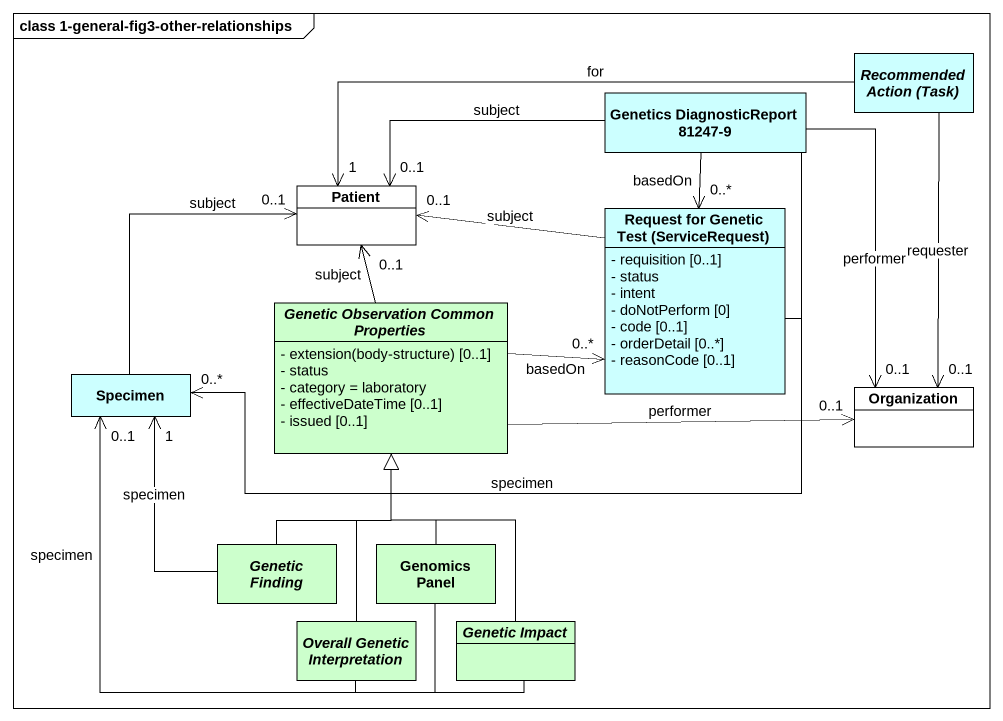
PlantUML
@startuml
mainframe class 1-general-fig3-other-relationships
hide circle
hide empty members
skinparam classAttributeIconSize 0
abstract class "Recommended Action (Task)" as Recommended_Action_Task #CCFFFF
class "Genetics DiagnosticReport 81247-9" as Genetics_DiagnosticReport #CCFFFF
class Patient #FFFFFF
class "Request for Genetic Test (ServiceRequest)" as Request_for_Genetic_Test #CCFFFF {
  - requisition [0..1]
  - status
  - intent
  - doNotPerform [0]
  - code [0..1]
  - orderDetail [0..*]
  - reasonCode [0..1]
}
abstract class "Genetic Observation Common Properties" as Genetic_Observation_Common #CCFFCC {
  {field} - extension(body-structure) [0..1]
  - status
  - category = laboratory
  - effectiveDateTime [0..1]
  - issued [0..1]
}
class Specimen #CCFFFF
class Organization #FFFFFF
abstract class "Genetic Finding" as Genetic_Finding #CCFFCC
class "Genomics Panel" as Genomics_Panel #CCFFCC
abstract class "Overall Genetic Interpretation" as Overall_Genetic #CCFFCC
abstract class "Genetic Impact" as Genetic_Impact #CCFFCC
Recommended_Action_Task -left-> "1" Patient : for
Recommended_Action_Task --> "0..1" Organization : requester
Genetics_DiagnosticReport -left-> "0..1" Patient : subject
Genetics_DiagnosticReport --> "0..*" Request_for_Genetic_Test : basedOn
Genetics_DiagnosticReport -left-> Specimen
Genetics_DiagnosticReport --> "0..1" Organization : performer
Request_for_Genetic_Test -left-> "0..1" Patient : subject
Request_for_Genetic_Test -left-> "0..*" Specimen : specimen
Genetic_Observation_Common -up-> "0..1" Patient : subject
Genetic_Observation_Common -right-> "0..*" Request_for_Genetic_Test : basedOn
Genetic_Observation_Common -right-> "0..1" Organization : performer
Specimen -up-> "0..1" Patient : subject
Genetic_Finding -up-|> Genetic_Observation_Common
Genetic_Finding -up-> "1" Specimen : specimen
Genomics_Panel -up-|> Genetic_Observation_Common
Genomics_Panel -left-> Specimen
Overall_Genetic -up-|> Genetic_Observation_Common
Overall_Genetic -up-> Specimen : specimen
Genetic_Impact -up-|> Genetic_Observation_Common
Genetic_Impact -up-> "0..1" Specimen
@enduml
